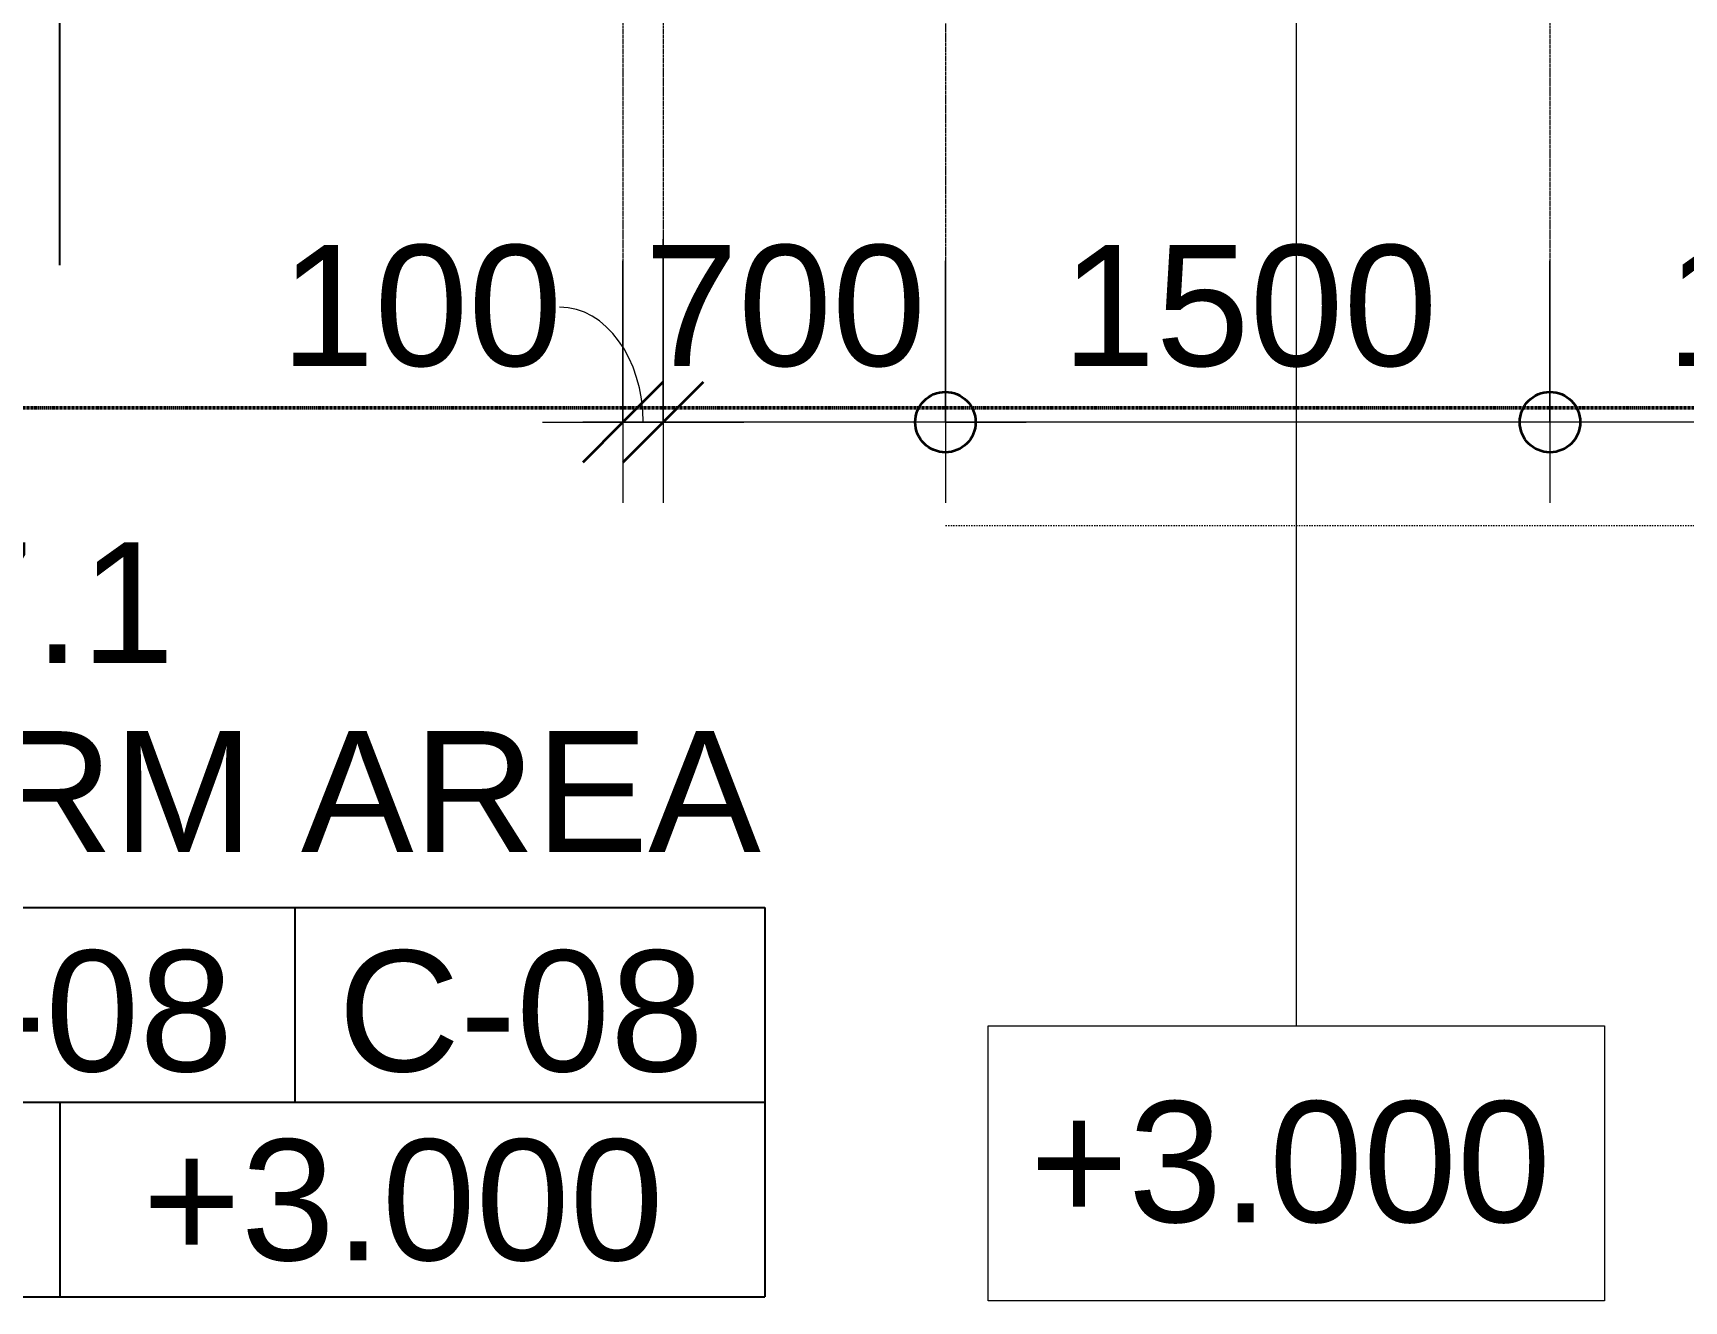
# Model space of a CAD drawing. Header units: millimetres. Extents: x -920221 to -841619, y -18676 to 22445.
# Drawn here: x -853596 to -849500, y -3804 to -658 of the extents above; entities that cross this region are included whole.
import ezdxf

# ---------------------------------------------------------------- set-up
doc = ezdxf.new("R2010")
doc.units = ezdxf.units.MM
for name, pattern in [('DASH', [6.35, 3.175, -3.175]), ('DPA_Grid _ Level 100', [10, 5.5, -1.6, 1.3, -1.6]), ('DPA_Hidden 50', [3, 2, -1])]:
    doc.linetypes.add(name, pattern=pattern)
for name, color, linetype, lineweight in [('A-ANNO-DIMS', 1, 'Continuous', 9), ('A-ANNO-DIMS-100', 1, 'Continuous', 9), ('A-DETL', 1, 'Continuous', 70), ('A-ROOM-IDEN', 3, 'Continuous', 25), ('A-ROOM-LINE', 3, 'Continuous', 25), ('G-ANNO-SECL', 3, 'Continuous', 9), ('G-ANNO-TEXT', 3, 'Continuous', 9), ('Q-SPCQ', 2, 'Continuous', 35)]:
    doc.layers.add(name, color=color, linetype=linetype, lineweight=lineweight)
doc.styles.add('Arial_2', font='arial.ttf', dxfattribs={"height": 300})
doc.dimstyles.new('DPA-DIM-3_0_C-C', dxfattribs={"dimscale": 304.8, "dimtxt": 306.07782, "dimasz": 0.492126, "dimexe": 0.656168, "dimexo": 0.0625, "dimgap": 0.164042, "dimtad": 1, "dimdec": 0, "dimzin": 0, "dimdsep": 46, "dimtxsty": 'Arial_2', "dimblk1": 'DOTBLANK', "dimblk2": 'DOTBLANK', "dimsah": 1, "dimcen": 0.09, "dimdle": 0.656168, "dimadec": 8, "dimazin": 0, "dimtfac": 1, "dimtdec": 4, "dimtix": 1, "dimtmove": 0, "dimatfit": 3, "dimfxl": 1.312336, "dimfxlon": 1, "dimtvp": 1, "dimtolj": 1, "dimtzin": 0, "dimarcsym": 2})
doc.dimstyles.new('DPA-DIM-3_0_C-T', dxfattribs={"dimscale": 304.8, "dimtxt": 306.07782, "dimasz": 0.492126, "dimexe": 0.656168, "dimexo": 0.0625, "dimgap": 0.164042, "dimtad": 0, "dimjust": 2, "dimdec": 0, "dimzin": 0, "dimdsep": 46, "dimtxsty": 'Arial_2', "dimblk1": 'DOTBLANK', "dimblk2": 'OBLIQUE', "dimsah": 1, "dimcen": 0.09, "dimdle": 0.656168, "dimadec": 8, "dimazin": 0, "dimtfac": 1, "dimtdec": 4, "dimtix": 1, "dimtmove": 2, "dimatfit": 3, "dimfxl": 1.312336, "dimfxlon": 1, "dimtvp": 1, "dimtolj": 1, "dimtzin": 0, "dimarcsym": 2})
doc.dimstyles.new('DPA-DIM-3_0_T-T_1', dxfattribs={"dimscale": 304.8, "dimtxt": 306.07782, "dimasz": 0.656168, "dimexe": 0.656168, "dimexo": 0.0625, "dimgap": 0.164042, "dimtad": 1, "dimdec": 0, "dimzin": 0, "dimdsep": 46, "dimtxsty": 'Arial_2', "dimblk1": 'OBLIQUE', "dimblk2": 'OBLIQUE', "dimsah": 1, "dimcen": 0.09, "dimdle": 0.656168, "dimadec": 8, "dimazin": 0, "dimtfac": 1, "dimtdec": 4, "dimtix": 1, "dimtmove": 1, "dimatfit": 3, "dimfxl": 1.312336, "dimfxlon": 1, "dimtvp": 1, "dimtolj": 1, "dimtzin": 0, "dimarcsym": 2})

# ---------------------------------------------------------------- blocks, each defined once
blk = doc.blocks.new('DPA_Speciality_PlatformScreenDoor - Length_135300-12767973-4280-01 ENLARGED LOWER PLATFORM LEVEL - REFLECTED CEILING PLAN - SHEET 1')
at = {"layer": 'Q-SPCQ', "linetype": 'DASH', "lineweight": 9}
blk.add_line((129089.3, 1650), (134300, 1650), dxfattribs=at)
blk = doc.blocks.new('DPA_Room Tag Box - Standard-4486259-4280-01 ENLARGED LOWER PLATFORM LEVEL - REFLECTED CEILING PLAN - SHEET 1')
at = {"layer": 'A-ROOM-LINE'}
for p, q in [((-17.5, -2.936), (-17.5, -12.604)), ((-17.5, -2.936), (17.5, -2.936)), ((-5.833, -2.936), (-5.833, -7.77)), ((5.833, -2.936), (5.833, -7.77)), ((17.5, -2.936), (17.5, -12.604)), ((-17.5, -7.77), (17.5, -7.77)), ((0, -7.77), (0, -12.604)), ((-17.5, -12.604), (17.5, -12.604))]:
    blk.add_line(p, q, dxfattribs=at)
blk = doc.blocks.new('DIMBLOCK44-4280-01 ENLARGED LOWER PLATFORM LEVEL - REFLECTED CEILING PLAN - SHEET 1')
at = {"layer": 'A-ANNO-DIMS-100'}
for p, q in [((-849832.4, -1223.5), (-849832.4, -1823.5)), ((-849832.4, -1623.5), (-849832.4, -1223.5)), ((-848332.4, -1223.5), (-848332.4, -1823.5)), ((-848332.4, -1623.5), (-848332.4, -1223.5)), ((-848332.4, -1623.5), (-849832.4, -1623.5))]:
    blk.add_line(p, q, dxfattribs=at)
at = {"layer": 'A-ANNO-DIMS-100', "lineweight": 35}
for centre in [(-849832.4, -1623.5), (-848332.4, -1623.5)]:
    blk.add_circle(centre, 75, dxfattribs=at)
at = {"layer": 'A-ANNO-DIMS-100', "color": 0, "insert": (-849543.8, -1184.1), "char_height": 300, "width": 1107.531, "attachment_point": 1, "line_spacing_factor": 0.941778, "style": 'Arial_2'}
blk.add_mtext('1500', dxfattribs=at)
blk = doc.blocks.new('_DotBlank')
at = {"color": 0, "linetype": 'ByBlock', "lineweight": -2}
blk.add_line((-0.5, 0), (-1, 0), dxfattribs=at)
blk.add_circle((0, 0), 0.5, dxfattribs=at)
blk = doc.blocks.new('DIMBLOCK45-4280-01 ENLARGED LOWER PLATFORM LEVEL - REFLECTED CEILING PLAN - SHEET 1')
at = {"layer": 'A-ANNO-DIMS-100'}
for p, q in [((-851332.4, -1223.5), (-851332.4, -1823.5)), ((-851332.4, -1623.5), (-851332.4, -1223.5)), ((-849832.4, -1223.5), (-849832.4, -1823.5)), ((-849832.4, -1623.5), (-849832.4, -1223.5)), ((-849832.4, -1623.5), (-851532.4, -1623.5))]:
    blk.add_line(p, q, dxfattribs=at)
at = {"layer": 'A-ANNO-DIMS-100', "lineweight": 35}
for centre in [(-851332.4, -1623.5), (-849832.4, -1623.5)]:
    blk.add_circle(centre, 75, dxfattribs=at)
at = {"layer": 'A-ANNO-DIMS-100', "color": 0, "insert": (-851043.8, -1184.1), "char_height": 300, "width": 1107.531, "attachment_point": 1, "line_spacing_factor": 0.941778, "style": 'Arial_2'}
blk.add_mtext('1500', dxfattribs=at)
blk = doc.blocks.new('DIMBLOCK57-4280-01 ENLARGED LOWER PLATFORM LEVEL - REFLECTED CEILING PLAN - SHEET 1')
at = {"layer": 'A-ANNO-DIMS-100'}
for p, q in [((-851332.4, -1223.5), (-851332.4, -1823.5)), ((-851332.4, -1623.5), (-851332.4, -1223.5)), ((-851332.4, -1623.5), (-851332.4, -1223.5)), ((-851332.4, -1623.5), (-851132.4, -1623.5)), ((-851332.4, -1623.5), (-851332.4, -1823.5))]:
    blk.add_line(p, q, dxfattribs=at)
at = {"layer": 'A-ANNO-DIMS-100', "lineweight": 35}
blk.add_circle((-851332.4, -1623.5), 75, dxfattribs=at)
blk = doc.blocks.new('_None')
blk = doc.blocks.new('_Oblique')
at = {"color": 0, "linetype": 'ByBlock', "lineweight": -2}
blk.add_line((-0.5, -0.5), (0.5, 0.5), dxfattribs=at)
blk = doc.blocks.new('DIMBLOCK58-4280-01 ENLARGED LOWER PLATFORM LEVEL - REFLECTED CEILING PLAN - SHEET 1')
at = {"layer": 'A-ANNO-DIMS-100'}
for p, q in [((-852032.4, -1169.9), (-852032.4, -1823.5)), ((-852032.4, -1623.5), (-852032.4, -1169.9)), ((-851332.4, -1223.5), (-851332.4, -1823.5)), ((-851332.4, -1623.5), (-851332.4, -1223.5)), ((-851332.4, -1623.5), (-852232.4, -1623.5))]:
    blk.add_line(p, q, dxfattribs=at)
at = {"layer": 'A-ANNO-DIMS-100', "lineweight": 35}
for q in [(-851932.4, -1523.5), (-852132.4, -1723.5)]:
    blk.add_line((-852032.4, -1623.5), q, dxfattribs=at)
at = {"layer": 'A-ANNO-DIMS-100', "color": 0, "insert": (-852079.8, -1184.1), "char_height": 300, "width": 830.648, "attachment_point": 1, "line_spacing_factor": 0.941778, "style": 'Arial_2'}
blk.add_mtext('700', dxfattribs=at)
blk = doc.blocks.new('DIMBLOCK59-4280-01 ENLARGED LOWER PLATFORM LEVEL - REFLECTED CEILING PLAN - SHEET 1')
at = {"layer": 'A-ANNO-DIMS-100'}
for p, q in [((-852132.4, -1223.5), (-852132.4, -1823.5)), ((-852132.4, -1623.5), (-852132.4, -1223.5)), ((-852032.4, -1223.5), (-852032.4, -1823.5)), ((-852032.4, -1623.5), (-852032.4, -1223.5)), ((-852332.4, -1623.5), (-851832.4, -1623.5))]:
    blk.add_line(p, q, dxfattribs=at)
at = {"layer": 'A-ANNO-DIMS-100', "lineweight": 35}
for p, q in [((-852132.4, -1623.5), (-852032.4, -1523.5)), ((-852032.4, -1623.5), (-851932.4, -1523.5)), ((-852132.4, -1623.5), (-852232.4, -1723.5)), ((-852032.4, -1623.5), (-852132.4, -1723.5))]:
    blk.add_line(p, q, dxfattribs=at)
at = {"layer": 'A-ANNO-DIMS-100'}
blk.add_ellipse((-852290, -1623.5), major_axis=(0, 285.4), ratio=0.727282, start_param=4.712389, end_param=6.283185, dxfattribs=at)
at = {"layer": 'A-ANNO-DIMS-100', "color": 0, "insert": (-852982.2, -1184.1), "char_height": 300, "width": 830.648, "attachment_point": 1, "line_spacing_factor": 0.941778, "style": 'Arial_2'}
blk.add_mtext('100', dxfattribs=at)

msp = doc.modelspace()

# ---------------------------------------------------------------- linework, layer by layer
at = {"layer": 'A-DETL', "color": 55, "linetype": 'DPA_Hidden 50', "lineweight": 9}
for p, q in [((-852032.4, 2919), (-852032.4, -1681)), ((-851332.4, 428), (-851332.4, -1392)), ((-849832.4, 408), (-849832.4, -1392)), ((-852132.4, 189), (-852132.4, -1311))]:
    msp.add_line(p, q, dxfattribs=at)
at = {"layer": 'A-ROOM-IDEN'}
msp.add_line((-853530.6, 2090.9), (-853530.6, -1233.9), dxfattribs=at)
at = {"layer": 'G-ANNO-SECL', "linetype": 'DPA_Grid _ Level 100', "lineweight": 50}
msp.add_line((-918410.5, -1588.3), (-844553.5, -1588.3), dxfattribs=at)
at = {"layer": 'G-ANNO-TEXT', "color": 10}
msp.add_line((-850462, 3340.1), (-850462, -3121.9), dxfattribs=at)
at = {"layer": 'G-ANNO-TEXT', "color": 10, "flags": 128}
msp.add_lwpolyline([(-851226.7, -3121.9), (-849697.3, -3121.9), (-849697.3, -3804.3), (-851226.7, -3804.3)], close=True, dxfattribs=at)

# ---------------------------------------------------------------- block references
at = {"layer": 'A-ROOM-IDEN', "xscale": 99.99999999999993, "yscale": 99.99999999999993, "zscale": 99.99999999999993}
msp.add_blockref('DPA_Room Tag Box - Standard-4486259-4280-01 ENLARGED LOWER PLATFORM LEVEL - REFLECTED CEILING PLAN - SHEET 1', (-853530.1, -2533.9), dxfattribs=at)
at = {"layer": 'Q-SPCQ', "rotation": 180}
msp.add_blockref('DPA_Speciality_PlatformScreenDoor - Length_135300-12767973-4280-01 ENLARGED LOWER PLATFORM LEVEL - REFLECTED CEILING PLAN - SHEET 1', (-717032.4, -231), dxfattribs=at)

# ---------------------------------------------------------------- texts
at = {"layer": 'A-ROOM-IDEN', "lineweight": 9, "char_height": 300, "attachment_point": 1, "style": 'Arial_2'}
for s, insert, width in [('7.1', (-853827.2, -1921.4), 721.519), ('PLATFORM AREA', (-855329.6, -2390.2), 4353.163), ('S-08', (-853984.6, -2934.5), 1090.295), ('C-08', (-852839.6, -2934.5), 1114.346), ('+3.000', (-853325, -3403.2), 1595.358)]:
    msp.add_mtext(s, dxfattribs=dict(at, insert=insert, width=width))
at = {"layer": 'G-ANNO-TEXT', "color": 7, "insert": (-851123.5, -3308.7), "char_height": 300, "width": 1595.358, "attachment_point": 1, "style": 'Arial_2'}
msp.add_mtext('+3.000', dxfattribs=at)

# ---------------------------------------------------------------- dimensions: what is measured, and where the dimension line sits
at = {"layer": 'A-ANNO-DIMS'}
for p1, p2, dimstyle, override, picture, middle in [((-852132.4, -1223.5), (-852032.4, -1223.5), 'DPA-DIM-3_0_T-T_1', {"dimpost": '<>', "dimfxl": 100}, 'DIMBLOCK59-4280-01 ENLARGED LOWER PLATFORM LEVEL - REFLECTED CEILING PLAN - SHEET 1', (-852566.9, -1384.1)), ((-851332.4, -1223.5), (-852032.4, -1169.9), 'DPA-DIM-3_0_C-T', {"dimpost": '<>', "dimfxl": 702.047867}, 'DIMBLOCK58-4280-01 ENLARGED LOWER PLATFORM LEVEL - REFLECTED CEILING PLAN - SHEET 1', (-851664.4, -1384.1))]:
    dim = msp.add_linear_dim(base=(-852032.4, -1623.5), p1=p1, p2=p2, dimstyle=dimstyle, override=override, dxfattribs=at)
    dim.commit()
    dim.dimension.update_dxf_attribs({"geometry": picture, "text_midpoint": middle, "dimtype": 160})
for base, p1, p2, picture, middle in [((-851332.4, -1623.5), (-849832.4, -1223.5), (-851332.4, -1223.5), 'DIMBLOCK45-4280-01 ENLARGED LOWER PLATFORM LEVEL - REFLECTED CEILING PLAN - SHEET 1', (-850582.4, -1420.4)), ((-849832.4, -1623.5), (-848332.4, -1223.5), (-849832.4, -1223.5), 'DIMBLOCK44-4280-01 ENLARGED LOWER PLATFORM LEVEL - REFLECTED CEILING PLAN - SHEET 1', (-849082.4, -1420.4))]:
    dim = msp.add_linear_dim(base=base, p1=p1, p2=p2, dimstyle='DPA-DIM-3_0_C-C', override={"dimpost": '<>', "dimfxl": 1500}, dxfattribs=at)
    dim.commit()
    dim.dimension.update_dxf_attribs({"geometry": picture, "text_midpoint": middle})
dim = msp.add_linear_dim(base=(-851332.4, -1623.5), p1=(-851332.4, -1392), p2=(-851332.4, -1392), text=' ', dimstyle='DPA-DIM-3_0_C-T', override={"dimpost": '<>', "dimblk": 'None', "dimse1": 1, "dimse2": 1, "dimsd1": 1, "dimsd2": 1, "dimfxl": 0}, dxfattribs=at)
dim.commit()
dim.dimension.update_dxf_attribs({"geometry": 'DIMBLOCK57-4280-01 ENLARGED LOWER PLATFORM LEVEL - REFLECTED CEILING PLAN - SHEET 1', "text_midpoint": (-851332.4, -1623.5)})

doc.saveas('drawing.dxf')
